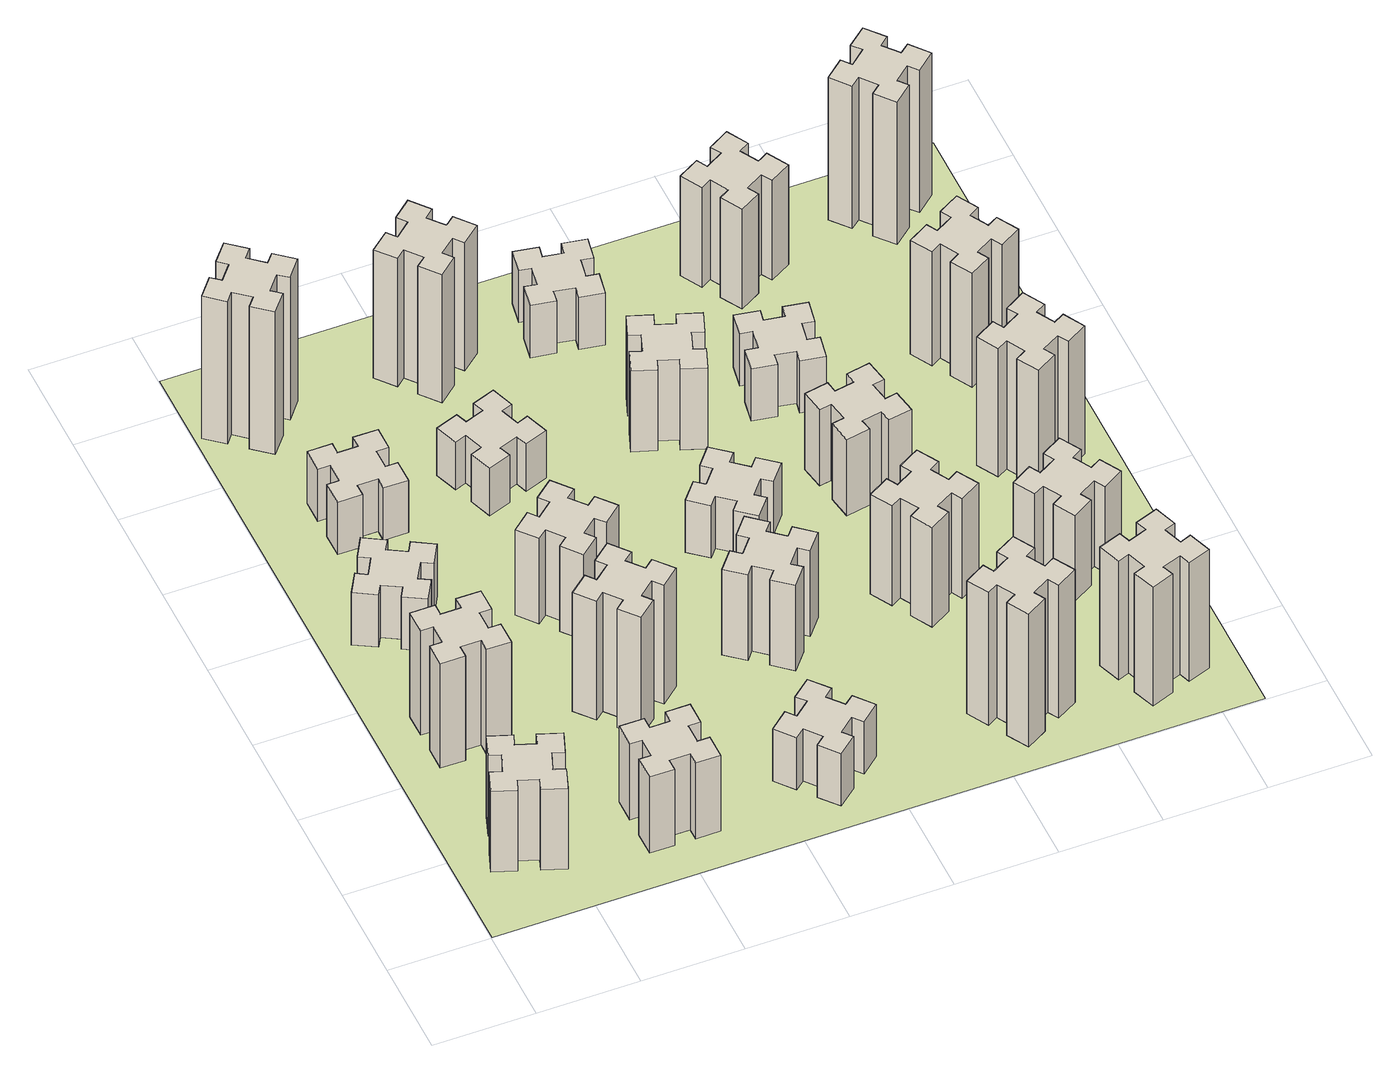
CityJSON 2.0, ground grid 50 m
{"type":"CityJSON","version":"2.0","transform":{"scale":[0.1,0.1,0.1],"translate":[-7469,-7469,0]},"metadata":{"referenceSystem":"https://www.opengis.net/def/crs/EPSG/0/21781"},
"CityObjects":{
"building1":{"type":"Building","attributes":{"class":"1000","function":"1000","usage":"1000","yearOfConstruction":2016,"roofType":"1000","measuredHeight":51,"storeysAboveGround":30,"storeysBelowGround":0},"geometry":[{"type":"Solid","lod":"1","boundaries":[[[[0,1,2,3,4,5,6,7,8,9,10,11,12,13,14,15,16,17,18,19]],[[17,16,20,21]],[[16,15,22,20]],[[15,14,23,22]],[[14,13,24,23]],[[13,12,25,24]],[[12,11,26,25]],[[11,10,27,26]],[[10,9,28,27]],[[9,8,29,28]],[[8,7,30,29]],[[7,6,31,30]],[[6,5,32,31]],[[5,4,33,32]],[[4,3,34,33]],[[3,2,35,34]],[[2,1,36,35]],[[1,0,37,36]],[[0,19,38,37]],[[19,18,39,38]],[[18,17,21,39]],[[24,25,26,27,28,29,30,31,32,33,34,35,36,37,38,39,21,20,22,23]]]]}]},
"building2":{"type":"Building","attributes":{"class":"1000","function":"1000","usage":"1000","yearOfConstruction":2016,"roofType":"1000","measuredHeight":66,"storeysAboveGround":30,"storeysBelowGround":0},"geometry":[{"type":"Solid","lod":"1","boundaries":[[[[40,41,42,43,44,45,46,47,48,49,50,51,52,53,54,55,56,57,58,59]],[[57,56,60,61]],[[56,55,62,60]],[[55,54,63,62]],[[54,53,64,63]],[[53,52,65,64]],[[52,51,66,65]],[[51,50,67,66]],[[50,49,68,67]],[[49,48,69,68]],[[48,47,70,69]],[[47,46,71,70]],[[46,45,72,71]],[[45,44,73,72]],[[44,43,74,73]],[[43,42,75,74]],[[42,41,76,75]],[[41,40,77,76]],[[40,59,78,77]],[[59,58,79,78]],[[58,57,61,79]],[[64,65,66,67,68,69,70,71,72,73,74,75,76,77,78,79,61,60,62,63]]]]}]},
"building3":{"type":"Building","attributes":{"class":"1000","function":"1000","usage":"1000","yearOfConstruction":2016,"roofType":"1000","measuredHeight":33,"storeysAboveGround":30,"storeysBelowGround":0},"geometry":[{"type":"Solid","lod":"1","boundaries":[[[[80,81,82,83,84,85,86,87,88,89,90,91,92,93,94,95,96,97,98,99]],[[97,96,100,101]],[[96,95,102,100]],[[95,94,103,102]],[[94,93,104,103]],[[93,92,105,104]],[[92,91,106,105]],[[91,90,107,106]],[[90,89,108,107]],[[89,88,109,108]],[[88,87,110,109]],[[87,86,111,110]],[[86,85,112,111]],[[85,84,113,112]],[[84,83,114,113]],[[83,82,115,114]],[[82,81,116,115]],[[81,80,117,116]],[[80,99,118,117]],[[99,98,119,118]],[[98,97,101,119]],[[104,105,106,107,108,109,110,111,112,113,114,115,116,117,118,119,101,100,102,103]]]]}]},
"building4":{"type":"Building","attributes":{"class":"1000","function":"1000","usage":"1000","yearOfConstruction":2016,"roofType":"1000","measuredHeight":48,"storeysAboveGround":30,"storeysBelowGround":0},"geometry":[{"type":"Solid","lod":"1","boundaries":[[[[120,121,122,123,124,125,126,127,128,129,130,131,132,133,134,135,136,137,138,139]],[[137,136,140,141]],[[136,135,142,140]],[[135,134,143,142]],[[134,133,144,143]],[[133,132,145,144]],[[132,131,146,145]],[[131,130,147,146]],[[130,129,148,147]],[[129,128,149,148]],[[128,127,150,149]],[[127,126,151,150]],[[126,125,152,151]],[[125,124,153,152]],[[124,123,154,153]],[[123,122,155,154]],[[122,121,156,155]],[[121,120,157,156]],[[120,139,158,157]],[[139,138,159,158]],[[138,137,141,159]],[[144,145,146,147,148,149,150,151,152,153,154,155,156,157,158,159,141,140,142,143]]]]}]},
"building5":{"type":"Building","attributes":{"class":"1000","function":"1000","usage":"1000","yearOfConstruction":2016,"roofType":"1000","measuredHeight":33,"storeysAboveGround":30,"storeysBelowGround":0},"geometry":[{"type":"Solid","lod":"1","boundaries":[[[[160,161,162,163,164,165,166,167,168,169,170,171,172,173,174,175,176,177,178,179]],[[177,176,180,181]],[[176,175,182,180]],[[175,174,183,182]],[[174,173,184,183]],[[173,172,185,184]],[[172,171,186,185]],[[171,170,187,186]],[[170,169,188,187]],[[169,168,189,188]],[[168,167,190,189]],[[167,166,191,190]],[[166,165,192,191]],[[165,164,193,192]],[[164,163,194,193]],[[163,162,195,194]],[[162,161,196,195]],[[161,160,197,196]],[[160,179,198,197]],[[179,178,199,198]],[[178,177,181,199]],[[184,185,186,187,188,189,190,191,192,193,194,195,196,197,198,199,181,180,182,183]]]]}]},
"building6":{"type":"Building","attributes":{"class":"1000","function":"1000","usage":"1000","yearOfConstruction":2016,"roofType":"1000","measuredHeight":90,"storeysAboveGround":30,"storeysBelowGround":0},"geometry":[{"type":"Solid","lod":"1","boundaries":[[[[200,201,202,203,204,205,206,207,208,209,210,211,212,213,214,215,216,217,218,219]],[[217,216,220,221]],[[216,215,222,220]],[[215,214,223,222]],[[214,213,224,223]],[[213,212,225,224]],[[212,211,226,225]],[[211,210,227,226]],[[210,209,228,227]],[[209,208,229,228]],[[208,207,230,229]],[[207,206,231,230]],[[206,205,232,231]],[[205,204,233,232]],[[204,203,234,233]],[[203,202,235,234]],[[202,201,236,235]],[[201,200,237,236]],[[200,219,238,237]],[[219,218,239,238]],[[218,217,221,239]],[[224,225,226,227,228,229,230,231,232,233,234,235,236,237,238,239,221,220,222,223]]]]}]},
"building7":{"type":"Building","attributes":{"class":"1000","function":"1000","usage":"1000","yearOfConstruction":2016,"roofType":"1000","measuredHeight":75,"storeysAboveGround":30,"storeysBelowGround":0},"geometry":[{"type":"Solid","lod":"1","boundaries":[[[[240,241,242,243,244,245,246,247,248,249,250,251,252,253,254,255,256,257,258,259]],[[257,256,260,261]],[[256,255,262,260]],[[255,254,263,262]],[[254,253,264,263]],[[253,252,265,264]],[[252,251,266,265]],[[251,250,267,266]],[[250,249,268,267]],[[249,248,269,268]],[[248,247,270,269]],[[247,246,271,270]],[[246,245,272,271]],[[245,244,273,272]],[[244,243,274,273]],[[243,242,275,274]],[[242,241,276,275]],[[241,240,277,276]],[[240,259,278,277]],[[259,258,279,278]],[[258,257,261,279]],[[264,265,266,267,268,269,270,271,272,273,274,275,276,277,278,279,261,260,262,263]]]]}]},
"building8":{"type":"Building","attributes":{"class":"1000","function":"1000","usage":"1000","yearOfConstruction":2016,"roofType":"1000","measuredHeight":54,"storeysAboveGround":30,"storeysBelowGround":0},"geometry":[{"type":"Solid","lod":"1","boundaries":[[[[280,281,282,283,284,285,286,287,288,289,290,291,292,293,294,295,296,297,298,299]],[[297,296,300,301]],[[296,295,302,300]],[[295,294,303,302]],[[294,293,304,303]],[[293,292,305,304]],[[292,291,306,305]],[[291,290,307,306]],[[290,289,308,307]],[[289,288,309,308]],[[288,287,310,309]],[[287,286,311,310]],[[286,285,312,311]],[[285,284,313,312]],[[284,283,314,313]],[[283,282,315,314]],[[282,281,316,315]],[[281,280,317,316]],[[280,299,318,317]],[[299,298,319,318]],[[298,297,301,319]],[[304,305,306,307,308,309,310,311,312,313,314,315,316,317,318,319,301,300,302,303]]]]}]},
"building9":{"type":"Building","attributes":{"class":"1000","function":"1000","usage":"1000","yearOfConstruction":2016,"roofType":"1000","measuredHeight":33,"storeysAboveGround":30,"storeysBelowGround":0},"geometry":[{"type":"Solid","lod":"1","boundaries":[[[[320,321,322,323,324,325,326,327,328,329,330,331,332,333,334,335,336,337,338,339]],[[337,336,340,341]],[[336,335,342,340]],[[335,334,343,342]],[[334,333,344,343]],[[333,332,345,344]],[[332,331,346,345]],[[331,330,347,346]],[[330,329,348,347]],[[329,328,349,348]],[[328,327,350,349]],[[327,326,351,350]],[[326,325,352,351]],[[325,324,353,352]],[[324,323,354,353]],[[323,322,355,354]],[[322,321,356,355]],[[321,320,357,356]],[[320,339,358,357]],[[339,338,359,358]],[[338,337,341,359]],[[344,345,346,347,348,349,350,351,352,353,354,355,356,357,358,359,341,340,342,343]]]]}]},
"building10":{"type":"Building","attributes":{"class":"1000","function":"1000","usage":"1000","yearOfConstruction":2016,"roofType":"1000","measuredHeight":30,"storeysAboveGround":30,"storeysBelowGround":0},"geometry":[{"type":"Solid","lod":"1","boundaries":[[[[360,361,362,363,364,365,366,367,368,369,370,371,372,373,374,375,376,377,378,379]],[[377,376,380,381]],[[376,375,382,380]],[[375,374,383,382]],[[374,373,384,383]],[[373,372,385,384]],[[372,371,386,385]],[[371,370,387,386]],[[370,369,388,387]],[[369,368,389,388]],[[368,367,390,389]],[[367,366,391,390]],[[366,365,392,391]],[[365,364,393,392]],[[364,363,394,393]],[[363,362,395,394]],[[362,361,396,395]],[[361,360,397,396]],[[360,379,398,397]],[[379,378,399,398]],[[378,377,381,399]],[[384,385,386,387,388,389,390,391,392,393,394,395,396,397,398,399,381,380,382,383]]]]}]},
"building11":{"type":"Building","attributes":{"class":"1000","function":"1000","usage":"1000","yearOfConstruction":2016,"roofType":"1000","measuredHeight":81,"storeysAboveGround":30,"storeysBelowGround":0},"geometry":[{"type":"Solid","lod":"1","boundaries":[[[[400,401,402,403,404,405,406,407,408,409,410,411,412,413,414,415,416,417,418,419]],[[417,416,420,421]],[[416,415,422,420]],[[415,414,423,422]],[[414,413,424,423]],[[413,412,425,424]],[[412,411,426,425]],[[411,410,427,426]],[[410,409,428,427]],[[409,408,429,428]],[[408,407,430,429]],[[407,406,431,430]],[[406,405,432,431]],[[405,404,433,432]],[[404,403,434,433]],[[403,402,435,434]],[[402,401,436,435]],[[401,400,437,436]],[[400,419,438,437]],[[419,418,439,438]],[[418,417,421,439]],[[424,425,426,427,428,429,430,431,432,433,434,435,436,437,438,439,421,420,422,423]]]]}]},
"building12":{"type":"Building","attributes":{"class":"1000","function":"1000","usage":"1000","yearOfConstruction":2016,"roofType":"1000","measuredHeight":54,"storeysAboveGround":30,"storeysBelowGround":0},"geometry":[{"type":"Solid","lod":"1","boundaries":[[[[440,441,442,443,444,445,446,447,448,449,450,451,452,453,454,455,456,457,458,459]],[[457,456,460,461]],[[456,455,462,460]],[[455,454,463,462]],[[454,453,464,463]],[[453,452,465,464]],[[452,451,466,465]],[[451,450,467,466]],[[450,449,468,467]],[[449,448,469,468]],[[448,447,470,469]],[[447,446,471,470]],[[446,445,472,471]],[[445,444,473,472]],[[444,443,474,473]],[[443,442,475,474]],[[442,441,476,475]],[[441,440,477,476]],[[440,459,478,477]],[[459,458,479,478]],[[458,457,461,479]],[[464,465,466,467,468,469,470,471,472,473,474,475,476,477,478,479,461,460,462,463]]]]}]},
"building13":{"type":"Building","attributes":{"class":"1000","function":"1000","usage":"1000","yearOfConstruction":2016,"roofType":"1000","measuredHeight":33,"storeysAboveGround":30,"storeysBelowGround":0},"geometry":[{"type":"Solid","lod":"1","boundaries":[[[[480,481,482,483,484,485,486,487,488,489,490,491,492,493,494,495,496,497,498,499]],[[497,496,500,501]],[[496,495,502,500]],[[495,494,503,502]],[[494,493,504,503]],[[493,492,505,504]],[[492,491,506,505]],[[491,490,507,506]],[[490,489,508,507]],[[489,488,509,508]],[[488,487,510,509]],[[487,486,511,510]],[[486,485,512,511]],[[485,484,513,512]],[[484,483,514,513]],[[483,482,515,514]],[[482,481,516,515]],[[481,480,517,516]],[[480,499,518,517]],[[499,498,519,518]],[[498,497,501,519]],[[504,505,506,507,508,509,510,511,512,513,514,515,516,517,518,519,501,500,502,503]]]]}]},
"building14":{"type":"Building","attributes":{"class":"1000","function":"1000","usage":"1000","yearOfConstruction":2016,"roofType":"1000","measuredHeight":51,"storeysAboveGround":30,"storeysBelowGround":0},"geometry":[{"type":"Solid","lod":"1","boundaries":[[[[520,521,522,523,524,525,526,527,528,529,530,531,532,533,534,535,536,537,538,539]],[[537,536,540,541]],[[536,535,542,540]],[[535,534,543,542]],[[534,533,544,543]],[[533,532,545,544]],[[532,531,546,545]],[[531,530,547,546]],[[530,529,548,547]],[[529,528,549,548]],[[528,527,550,549]],[[527,526,551,550]],[[526,525,552,551]],[[525,524,553,552]],[[524,523,554,553]],[[523,522,555,554]],[[522,521,556,555]],[[521,520,557,556]],[[520,539,558,557]],[[539,538,559,558]],[[538,537,541,559]],[[544,545,546,547,548,549,550,551,552,553,554,555,556,557,558,559,541,540,542,543]]]]}]},
"building15":{"type":"Building","attributes":{"class":"1000","function":"1000","usage":"1000","yearOfConstruction":2016,"roofType":"1000","measuredHeight":33,"storeysAboveGround":30,"storeysBelowGround":0},"geometry":[{"type":"Solid","lod":"1","boundaries":[[[[560,561,562,563,564,565,566,567,568,569,570,571,572,573,574,575,576,577,578,579]],[[577,576,580,581]],[[576,575,582,580]],[[575,574,583,582]],[[574,573,584,583]],[[573,572,585,584]],[[572,571,586,585]],[[571,570,587,586]],[[570,569,588,587]],[[569,568,589,588]],[[568,567,590,589]],[[567,566,591,590]],[[566,565,592,591]],[[565,564,593,592]],[[564,563,594,593]],[[563,562,595,594]],[[562,561,596,595]],[[561,560,597,596]],[[560,579,598,597]],[[579,578,599,598]],[[578,577,581,599]],[[584,585,586,587,588,589,590,591,592,593,594,595,596,597,598,599,581,580,582,583]]]]}]},
"building16":{"type":"Building","attributes":{"class":"1000","function":"1000","usage":"1000","yearOfConstruction":2016,"roofType":"1000","measuredHeight":84,"storeysAboveGround":30,"storeysBelowGround":0},"geometry":[{"type":"Solid","lod":"1","boundaries":[[[[600,601,602,603,604,605,606,607,608,609,610,611,612,613,614,615,616,617,618,619]],[[617,616,620,621]],[[616,615,622,620]],[[615,614,623,622]],[[614,613,624,623]],[[613,612,625,624]],[[612,611,626,625]],[[611,610,627,626]],[[610,609,628,627]],[[609,608,629,628]],[[608,607,630,629]],[[607,606,631,630]],[[606,605,632,631]],[[605,604,633,632]],[[604,603,634,633]],[[603,602,635,634]],[[602,601,636,635]],[[601,600,637,636]],[[600,619,638,637]],[[619,618,639,638]],[[618,617,621,639]],[[624,625,626,627,628,629,630,631,632,633,634,635,636,637,638,639,621,620,622,623]]]]}]},
"building17":{"type":"Building","attributes":{"class":"1000","function":"1000","usage":"1000","yearOfConstruction":2016,"roofType":"1000","measuredHeight":63,"storeysAboveGround":30,"storeysBelowGround":0},"geometry":[{"type":"Solid","lod":"1","boundaries":[[[[640,641,642,643,644,645,646,647,648,649,650,651,652,653,654,655,656,657,658,659]],[[657,656,660,661]],[[656,655,662,660]],[[655,654,663,662]],[[654,653,664,663]],[[653,652,665,664]],[[652,651,666,665]],[[651,650,667,666]],[[650,649,668,667]],[[649,648,669,668]],[[648,647,670,669]],[[647,646,671,670]],[[646,645,672,671]],[[645,644,673,672]],[[644,643,674,673]],[[643,642,675,674]],[[642,641,676,675]],[[641,640,677,676]],[[640,659,678,677]],[[659,658,679,678]],[[658,657,661,679]],[[664,665,666,667,668,669,670,671,672,673,674,675,676,677,678,679,661,660,662,663]]]]}]},
"building18":{"type":"Building","attributes":{"class":"1000","function":"1000","usage":"1000","yearOfConstruction":2016,"roofType":"1000","measuredHeight":48,"storeysAboveGround":30,"storeysBelowGround":0},"geometry":[{"type":"Solid","lod":"1","boundaries":[[[[680,681,682,683,684,685,686,687,688,689,690,691,692,693,694,695,696,697,698,699]],[[697,696,700,701]],[[696,695,702,700]],[[695,694,703,702]],[[694,693,704,703]],[[693,692,705,704]],[[692,691,706,705]],[[691,690,707,706]],[[690,689,708,707]],[[689,688,709,708]],[[688,687,710,709]],[[687,686,711,710]],[[686,685,712,711]],[[685,684,713,712]],[[684,683,714,713]],[[683,682,715,714]],[[682,681,716,715]],[[681,680,717,716]],[[680,699,718,717]],[[699,698,719,718]],[[698,697,701,719]],[[704,705,706,707,708,709,710,711,712,713,714,715,716,717,718,719,701,700,702,703]]]]}]},
"building19":{"type":"Building","attributes":{"class":"1000","function":"1000","usage":"1000","yearOfConstruction":2016,"roofType":"1000","measuredHeight":33,"storeysAboveGround":30,"storeysBelowGround":0},"geometry":[{"type":"Solid","lod":"1","boundaries":[[[[720,721,722,723,724,725,726,727,728,729,730,731,732,733,734,735,736,737,738,739]],[[737,736,740,741]],[[736,735,742,740]],[[735,734,743,742]],[[734,733,744,743]],[[733,732,745,744]],[[732,731,746,745]],[[731,730,747,746]],[[730,729,748,747]],[[729,728,749,748]],[[728,727,750,749]],[[727,726,751,750]],[[726,725,752,751]],[[725,724,753,752]],[[724,723,754,753]],[[723,722,755,754]],[[722,721,756,755]],[[721,720,757,756]],[[720,739,758,757]],[[739,738,759,758]],[[738,737,741,759]],[[744,745,746,747,748,749,750,751,752,753,754,755,756,757,758,759,741,740,742,743]]]]}]},
"building20":{"type":"Building","attributes":{"class":"1000","function":"1000","usage":"1000","yearOfConstruction":2016,"roofType":"1000","measuredHeight":75,"storeysAboveGround":30,"storeysBelowGround":0},"geometry":[{"type":"Solid","lod":"1","boundaries":[[[[760,761,762,763,764,765,766,767,768,769,770,771,772,773,774,775,776,777,778,779]],[[777,776,780,781]],[[776,775,782,780]],[[775,774,783,782]],[[774,773,784,783]],[[773,772,785,784]],[[772,771,786,785]],[[771,770,787,786]],[[770,769,788,787]],[[769,768,789,788]],[[768,767,790,789]],[[767,766,791,790]],[[766,765,792,791]],[[765,764,793,792]],[[764,763,794,793]],[[763,762,795,794]],[[762,761,796,795]],[[761,760,797,796]],[[760,779,798,797]],[[779,778,799,798]],[[778,777,781,799]],[[784,785,786,787,788,789,790,791,792,793,794,795,796,797,798,799,781,780,782,783]]]]}]},
"building21":{"type":"Building","attributes":{"class":"1000","function":"1000","usage":"1000","yearOfConstruction":2016,"roofType":"1000","measuredHeight":54,"storeysAboveGround":30,"storeysBelowGround":0},"geometry":[{"type":"Solid","lod":"1","boundaries":[[[[800,801,802,803,804,805,806,807,808,809,810,811,812,813,814,815,816,817,818,819]],[[817,816,820,821]],[[816,815,822,820]],[[815,814,823,822]],[[814,813,824,823]],[[813,812,825,824]],[[812,811,826,825]],[[811,810,827,826]],[[810,809,828,827]],[[809,808,829,828]],[[808,807,830,829]],[[807,806,831,830]],[[806,805,832,831]],[[805,804,833,832]],[[804,803,834,833]],[[803,802,835,834]],[[802,801,836,835]],[[801,800,837,836]],[[800,819,838,837]],[[819,818,839,838]],[[818,817,821,839]],[[824,825,826,827,828,829,830,831,832,833,834,835,836,837,838,839,821,820,822,823]]]]}]},
"building22":{"type":"Building","attributes":{"class":"1000","function":"1000","usage":"1000","yearOfConstruction":2016,"roofType":"1000","measuredHeight":63,"storeysAboveGround":30,"storeysBelowGround":0},"geometry":[{"type":"Solid","lod":"1","boundaries":[[[[840,841,842,843,844,845,846,847,848,849,850,851,852,853,854,855,856,857,858,859]],[[857,856,860,861]],[[856,855,862,860]],[[855,854,863,862]],[[854,853,864,863]],[[853,852,865,864]],[[852,851,866,865]],[[851,850,867,866]],[[850,849,868,867]],[[849,848,869,868]],[[848,847,870,869]],[[847,846,871,870]],[[846,845,872,871]],[[845,844,873,872]],[[844,843,874,873]],[[843,842,875,874]],[[842,841,876,875]],[[841,840,877,876]],[[840,859,878,877]],[[859,858,879,878]],[[858,857,861,879]],[[864,865,866,867,868,869,870,871,872,873,874,875,876,877,878,879,861,860,862,863]]]]}]},
"building23":{"type":"Building","attributes":{"class":"1000","function":"1000","usage":"1000","yearOfConstruction":2016,"roofType":"1000","measuredHeight":81,"storeysAboveGround":30,"storeysBelowGround":0},"geometry":[{"type":"Solid","lod":"1","boundaries":[[[[880,881,882,883,884,885,886,887,888,889,890,891,892,893,894,895,896,897,898,899]],[[897,896,900,901]],[[896,895,902,900]],[[895,894,903,902]],[[894,893,904,903]],[[893,892,905,904]],[[892,891,906,905]],[[891,890,907,906]],[[890,889,908,907]],[[889,888,909,908]],[[888,887,910,909]],[[887,886,911,910]],[[886,885,912,911]],[[885,884,913,912]],[[884,883,914,913]],[[883,882,915,914]],[[882,881,916,915]],[[881,880,917,916]],[[880,899,918,917]],[[899,898,919,918]],[[898,897,901,919]],[[904,905,906,907,908,909,910,911,912,913,914,915,916,917,918,919,901,900,902,903]]]]}]},
"building24":{"type":"Building","attributes":{"class":"1000","function":"1000","usage":"1000","yearOfConstruction":2016,"roofType":"1000","measuredHeight":72,"storeysAboveGround":30,"storeysBelowGround":0},"geometry":[{"type":"Solid","lod":"1","boundaries":[[[[920,921,922,923,924,925,926,927,928,929,930,931,932,933,934,935,936,937,938,939]],[[937,936,940,941]],[[936,935,942,940]],[[935,934,943,942]],[[934,933,944,943]],[[933,932,945,944]],[[932,931,946,945]],[[931,930,947,946]],[[930,929,948,947]],[[929,928,949,948]],[[928,927,950,949]],[[927,926,951,950]],[[926,925,952,951]],[[925,924,953,952]],[[924,923,954,953]],[[923,922,955,954]],[[922,921,956,955]],[[921,920,957,956]],[[920,939,958,957]],[[939,938,959,958]],[[938,937,941,959]],[[944,945,946,947,948,949,950,951,952,953,954,955,956,957,958,959,941,940,942,943]]]]}]},
"building25":{"type":"Building","attributes":{"class":"1000","function":"1000","usage":"1000","yearOfConstruction":2016,"roofType":"1000","measuredHeight":90,"storeysAboveGround":30,"storeysBelowGround":0},"geometry":[{"type":"Solid","lod":"1","boundaries":[[[[960,961,962,963,964,965,966,967,968,969,970,971,972,973,974,975,976,977,978,979]],[[977,976,980,981]],[[976,975,982,980]],[[975,974,983,982]],[[974,973,984,983]],[[973,972,985,984]],[[972,971,986,985]],[[971,970,987,986]],[[970,969,988,987]],[[969,968,989,988]],[[968,967,990,989]],[[967,966,991,990]],[[966,965,992,991]],[[965,964,993,992]],[[964,963,994,993]],[[963,962,995,994]],[[962,961,996,995]],[[961,960,997,996]],[[960,979,998,997]],[[979,978,999,998]],[[978,977,981,999]],[[984,985,986,987,988,989,990,991,992,993,994,995,996,997,998,999,981,980,982,983]]]]}]},
"landuse1":{"type":"LandUse","attributes":{"name":"plot1","function":"1010"},"geometry":[{"type":"MultiSurface","lod":"1","boundaries":[[[1000,1001,1002,1003]]]}]}
},
"vertices":[
[462,391,0],[496,485,0],[552,464,0],[593,577,0],[480,618,0],[460,562,0],[366,596,0],[387,652,0],[274,693,0],[233,580,0],[289,560,0],[255,466,0],[199,487,0],[157,374,0],[270,333,0],[291,389,0],[385,355,0],[364,299,0],[477,257,0],[518,370,0],[385,355,510],[364,299,510],[291,389,510],[270,333,510],[157,374,510],[199,487,510],[255,466,510],[289,560,510],[233,580,510],[274,693,510],[387,652,510],[366,596,510],[460,562,510],[480,618,510],[593,577,510],[552,464,510],[496,485,510],[462,391,510],[518,370,510],[477,257,510],
[325,1105,0],[425,1105,0],[425,1045,0],[545,1045,0],[545,1165,0],[485,1165,0],[485,1265,0],[545,1265,0],[545,1385,0],[425,1385,0],[425,1325,0],[325,1325,0],[325,1385,0],[205,1385,0],[205,1265,0],[265,1265,0],[265,1165,0],[205,1165,0],[205,1045,0],[325,1045,0],[265,1165,660],[205,1165,660],[265,1265,660],[205,1265,660],[205,1385,660],[325,1385,660],[325,1325,660],[425,1325,660],[425,1385,660],[545,1385,660],[545,1265,660],[485,1265,660],[485,1165,660],[545,1165,660],[545,1045,660],[425,1045,660],[425,1105,660],[325,1105,660],[325,1045,660],[205,1045,660],
[474,2026,0],[387,2076,0],[417,2128,0],[313,2188,0],[253,2084,0],[305,2054,0],[255,1967,0],[203,1997,0],[143,1893,0],[247,1833,0],[277,1885,0],[364,1835,0],[334,1783,0],[438,1723,0],[498,1827,0],[446,1857,0],[496,1944,0],[548,1914,0],[608,2018,0],[504,2078,0],[496,1944,330],[548,1914,330],[446,1857,330],[498,1827,330],[438,1723,330],[334,1783,330],[364,1835,330],[277,1885,330],[247,1833,330],[143,1893,330],[203,1997,330],[255,1967,330],[305,2054,330],[253,2084,330],[313,2188,330],[417,2128,330],[387,2076,330],[474,2026,330],[504,2078,330],[608,2018,330],
[1065,485,0],[965,485,0],[965,545,0],[845,545,0],[845,425,0],[905,425,0],[905,325,0],[845,325,0],[845,205,0],[965,205,0],[965,265,0],[1065,265,0],[1065,205,0],[1185,205,0],[1185,325,0],[1125,325,0],[1125,425,0],[1185,425,0],[1185,545,0],[1065,545,0],[1125,425,480],[1185,425,480],[1125,325,480],[1185,325,480],[1185,205,480],[1065,205,480],[1065,265,480],[965,265,480],[965,205,480],[845,205,480],[845,325,480],[905,325,480],[905,425,480],[845,425,480],[845,545,480],[965,545,480],[965,485,480],[1065,485,480],[1065,545,480],[1185,545,480],
[425,2485,0],[525,2485,0],[525,2425,0],[645,2425,0],[645,2545,0],[585,2545,0],[585,2645,0],[645,2645,0],[645,2765,0],[525,2765,0],[525,2705,0],[425,2705,0],[425,2765,0],[305,2765,0],[305,2645,0],[365,2645,0],[365,2545,0],[305,2545,0],[305,2425,0],[425,2425,0],[365,2545,330],[305,2545,330],[365,2645,330],[305,2645,330],[305,2765,330],[425,2765,330],[425,2705,330],[525,2705,330],[525,2765,330],[645,2765,330],[645,2645,330],[585,2645,330],[585,2545,330],[645,2545,330],[645,2425,330],[525,2425,330],[525,2485,330],[425,2485,330],[425,2425,330],[305,2425,330],
[384,3387,0],[308,3452,0],[346,3498,0],[254,3575,0],[177,3483,0],[223,3444,0],[159,3368,0],[113,3406,0],[36,3314,0],[128,3237,0],[166,3283,0],[243,3219,0],[204,3173,0],[296,3096,0],[373,3188,0],[327,3226,0],[392,3303,0],[438,3264,0],[515,3356,0],[423,3433,0],[392,3303,900],[438,3264,900],[327,3226,900],[373,3188,900],[296,3096,900],[204,3173,900],[243,3219,900],[166,3283,900],[128,3237,900],[36,3314,900],[113,3406,900],[159,3368,900],[223,3444,900],[177,3483,900],[254,3575,900],[346,3498,900],[308,3452,900],[384,3387,900],[423,3433,900],[515,3356,900],
[1083,1232,0],[1006,1167,0],[968,1213,0],[876,1136,0],[953,1044,0],[999,1083,0],[1063,1006,0],[1017,968,0],[1094,876,0],[1186,953,0],[1148,999,0],[1224,1063,0],[1263,1017,0],[1355,1094,0],[1278,1186,0],[1232,1148,0],[1167,1224,0],[1213,1263,0],[1136,1355,0],[1044,1278,0],[1167,1224,750],[1213,1263,750],[1232,1148,750],[1278,1186,750],[1355,1094,750],[1263,1017,750],[1224,1063,750],[1148,999,750],[1186,953,750],[1094,876,750],[1017,968,750],[1063,1006,750],[999,1083,750],[953,1044,750],[876,1136,750],[968,1213,750],[1006,1167,750],[1083,1232,750],[1044,1278,750],[1136,1355,750],
[1232,1788,0],[1167,1864,0],[1213,1903,0],[1136,1995,0],[1044,1918,0],[1083,1872,0],[1006,1807,0],[968,1853,0],[876,1776,0],[953,1684,0],[999,1723,0],[1063,1646,0],[1017,1608,0],[1094,1516,0],[1186,1593,0],[1148,1639,0],[1224,1703,0],[1263,1657,0],[1355,1734,0],[1278,1826,0],[1224,1703,540],[1263,1657,540],[1148,1639,540],[1186,1593,540],[1094,1516,540],[1017,1608,540],[1063,1646,540],[999,1723,540],[953,1684,540],[876,1776,540],[968,1853,540],[1006,1807,540],[1083,1872,540],[1044,1918,540],[1136,1995,540],[1213,1903,540],[1167,1864,540],[1232,1788,540],[1278,1826,540],[1355,1734,540],
[1723,492,0],[1646,427,0],[1608,473,0],[1516,396,0],[1593,304,0],[1639,343,0],[1703,266,0],[1657,228,0],[1734,136,0],[1826,213,0],[1788,259,0],[1864,323,0],[1903,277,0],[1995,354,0],[1918,446,0],[1872,408,0],[1807,484,0],[1853,523,0],[1776,615,0],[1684,538,0],[1807,484,330],[1853,523,330],[1872,408,330],[1918,446,330],[1995,354,330],[1903,277,330],[1864,323,330],[1788,259,330],[1826,213,330],[1734,136,330],[1657,228,330],[1703,266,330],[1639,343,330],[1593,304,330],[1516,396,330],[1608,473,330],[1646,427,330],[1723,492,330],[1684,538,330],[1776,615,330],
[1106,2475,0],[1200,2509,0],[1220,2453,0],[1333,2494,0],[1292,2607,0],[1236,2586,0],[1202,2680,0],[1258,2700,0],[1217,2813,0],[1104,2772,0],[1125,2716,0],[1031,2682,0],[1010,2738,0],[897,2697,0],[939,2584,0],[995,2605,0],[1029,2511,0],[973,2490,0],[1014,2377,0],[1127,2419,0],[1029,2511,300],[973,2490,300],[995,2605,300],[939,2584,300],[897,2697,300],[1010,2738,300],[1031,2682,300],[1125,2716,300],[1104,2772,300],[1217,2813,300],[1258,2700,300],[1202,2680,300],[1236,2586,300],[1292,2607,300],[1333,2494,300],[1220,2453,300],[1200,2509,300],[1106,2475,300],[1127,2419,300],[1014,2377,300],
[1083,3452,0],[1006,3387,0],[968,3433,0],[876,3356,0],[953,3264,0],[999,3303,0],[1063,3226,0],[1017,3188,0],[1094,3096,0],[1186,3173,0],[1148,3219,0],[1224,3283,0],[1263,3237,0],[1355,3314,0],[1278,3406,0],[1232,3368,0],[1167,3444,0],[1213,3483,0],[1136,3575,0],[1044,3498,0],[1167,3444,810],[1213,3483,810],[1232,3368,810],[1278,3406,810],[1355,3314,810],[1263,3237,810],[1224,3283,810],[1148,3219,810],[1186,3173,810],[1094,3096,810],[1017,3188,810],[1063,3226,810],[999,3303,810],[953,3264,810],[876,3356,810],[968,3433,810],[1006,3387,810],[1083,3452,810],[1044,3498,810],[1136,3575,810],
[1907,1106,0],[1972,1183,0],[2018,1144,0],[2095,1236,0],[2003,1313,0],[1964,1267,0],[1888,1332,0],[1926,1378,0],[1834,1455,0],[1757,1363,0],[1803,1324,0],[1739,1248,0],[1693,1286,0],[1616,1194,0],[1708,1117,0],[1746,1163,0],[1823,1099,0],[1784,1053,0],[1876,976,0],[1953,1068,0],[1823,1099,540],[1784,1053,540],[1746,1163,540],[1708,1117,540],[1616,1194,540],[1693,1286,540],[1739,1248,540],[1803,1324,540],[1757,1363,540],[1834,1455,540],[1926,1378,540],[1888,1332,540],[1964,1267,540],[2003,1313,540],[2095,1236,540],[2018,1144,540],[1972,1183,540],[1907,1106,540],[1953,1068,540],[1876,976,540],
[2007,1746,0],[2072,1823,0],[2118,1784,0],[2195,1876,0],[2103,1953,0],[2064,1907,0],[1988,1972,0],[2026,2018,0],[1934,2095,0],[1857,2003,0],[1903,1964,0],[1839,1888,0],[1793,1926,0],[1716,1834,0],[1808,1757,0],[1846,1803,0],[1923,1739,0],[1884,1693,0],[1976,1616,0],[2053,1708,0],[1923,1739,330],[1884,1693,330],[1846,1803,330],[1808,1757,330],[1716,1834,330],[1793,1926,330],[1839,1888,330],[1903,1964,330],[1857,2003,330],[1934,2095,330],[2026,2018,330],[1988,1972,330],[2064,1907,330],[2103,1953,330],[2195,1876,330],[2118,1784,330],[2072,1823,330],[2007,1746,330],[2053,1708,330],[1976,1616,330],
[2040,2682,0],[1946,2716,0],[1967,2772,0],[1854,2813,0],[1813,2700,0],[1869,2680,0],[1835,2586,0],[1779,2607,0],[1737,2494,0],[1850,2453,0],[1871,2509,0],[1965,2475,0],[1944,2419,0],[2057,2377,0],[2098,2490,0],[2042,2511,0],[2076,2605,0],[2132,2584,0],[2173,2697,0],[2060,2738,0],[2076,2605,510],[2132,2584,510],[2042,2511,510],[2098,2490,510],[2057,2377,510],[1944,2419,510],[1965,2475,510],[1871,2509,510],[1850,2453,510],[1737,2494,510],[1779,2607,510],[1835,2586,510],[1869,2680,510],[1813,2700,510],[1854,2813,510],[1967,2772,510],[1946,2716,510],[2040,2682,510],[2060,2738,510],[2173,2697,510],
[1855,3267,0],[1872,3365,0],[1931,3355,0],[1952,3473,0],[1834,3494,0],[1824,3435,0],[1725,3452,0],[1736,3511,0],[1617,3532,0],[1597,3414,0],[1656,3404,0],[1638,3305,0],[1579,3316,0],[1558,3197,0],[1677,3177,0],[1687,3236,0],[1785,3218,0],[1775,3159,0],[1893,3138,0],[1914,3257,0],[1785,3218,330],[1775,3159,330],[1687,3236,330],[1677,3177,330],[1558,3197,330],[1579,3316,330],[1638,3305,330],[1656,3404,330],[1597,3414,330],[1617,3532,330],[1736,3511,330],[1725,3452,330],[1824,3435,330],[1834,3494,330],[1952,3473,330],[1931,3355,330],[1872,3365,330],[1855,3267,330],[1914,3257,330],[1893,3138,330],
[2575,364,0],[2625,277,0],[2573,247,0],[2633,143,0],[2737,203,0],[2707,255,0],[2794,305,0],[2824,253,0],[2928,313,0],[2868,417,0],[2816,387,0],[2766,474,0],[2818,504,0],[2758,608,0],[2654,548,0],[2684,496,0],[2597,446,0],[2567,498,0],[2463,438,0],[2523,334,0],[2597,446,840],[2567,498,840],[2684,496,840],[2654,548,840],[2758,608,840],[2818,504,840],[2766,474,840],[2816,387,840],[2868,417,840],[2928,313,840],[2824,253,840],[2794,305,840],[2707,255,840],[2737,203,840],[2633,143,840],[2573,247,840],[2625,277,840],[2575,364,840],[2523,334,840],[2463,438,840],
[2584,1336,0],[2497,1286,0],[2467,1338,0],[2363,1278,0],[2423,1174,0],[2475,1204,0],[2525,1117,0],[2473,1087,0],[2533,983,0],[2637,1043,0],[2607,1095,0],[2694,1145,0],[2724,1093,0],[2828,1153,0],[2768,1257,0],[2716,1227,0],[2666,1314,0],[2718,1344,0],[2658,1448,0],[2554,1388,0],[2666,1314,630],[2718,1344,630],[2716,1227,630],[2768,1257,630],[2828,1153,630],[2724,1093,630],[2694,1145,630],[2607,1095,630],[2637,1043,630],[2533,983,630],[2473,1087,630],[2525,1117,630],[2475,1204,630],[2423,1174,630],[2363,1278,630],[2467,1338,630],[2497,1286,630],[2584,1336,630],[2554,1388,630],[2658,1448,630],
[2478,1985,0],[2496,1887,0],[2437,1877,0],[2457,1758,0],[2576,1779,0],[2565,1838,0],[2664,1856,0],[2674,1797,0],[2792,1817,0],[2771,1936,0],[2712,1925,0],[2695,2024,0],[2754,2034,0],[2733,2152,0],[2615,2131,0],[2625,2072,0],[2527,2055,0],[2517,2114,0],[2398,2093,0],[2419,1975,0],[2527,2055,480],[2517,2114,480],[2625,2072,480],[2615,2131,480],[2733,2152,480],[2754,2034,480],[2695,2024,480],[2712,1925,480],[2771,1936,480],[2792,1817,480],[2674,1797,480],[2664,1856,480],[2565,1838,480],[2576,1779,480],[2457,1758,480],[2437,1877,480],[2496,1887,480],[2478,1985,480],[2419,1975,480],[2398,2093,480],
[2427,2496,0],[2525,2478,0],[2515,2419,0],[2633,2398,0],[2654,2517,0],[2595,2527,0],[2612,2625,0],[2671,2615,0],[2692,2733,0],[2574,2754,0],[2564,2695,0],[2465,2712,0],[2476,2771,0],[2357,2792,0],[2337,2674,0],[2396,2664,0],[2378,2565,0],[2319,2576,0],[2298,2457,0],[2417,2437,0],[2378,2565,330],[2319,2576,330],[2396,2664,330],[2337,2674,330],[2357,2792,330],[2476,2771,330],[2465,2712,330],[2564,2695,330],[2574,2754,330],[2692,2733,330],[2671,2615,330],[2612,2625,330],[2595,2527,330],[2654,2517,330],[2633,2398,330],[2515,2419,330],[2525,2478,330],[2427,2496,330],[2417,2437,330],[2298,2457,330],
[3215,385,0],[3249,291,0],[3193,270,0],[3234,157,0],[3347,199,0],[3326,255,0],[3420,289,0],[3440,233,0],[3553,274,0],[3512,387,0],[3456,366,0],[3422,460,0],[3478,480,0],[3437,593,0],[3324,552,0],[3345,496,0],[3251,462,0],[3230,518,0],[3117,477,0],[3159,364,0],[3251,462,750],[3230,518,750],[3345,496,750],[3324,552,750],[3437,593,750],[3478,480,750],[3422,460,750],[3456,366,750],[3512,387,750],[3553,274,750],[3440,233,750],[3420,289,750],[3326,255,750],[3347,199,750],[3234,157,750],[3193,270,750],[3249,291,750],[3215,385,750],[3159,364,750],[3117,477,750],
[3356,1127,0],[3306,1214,0],[3358,1244,0],[3298,1348,0],[3194,1288,0],[3224,1236,0],[3137,1186,0],[3107,1238,0],[3003,1178,0],[3063,1074,0],[3115,1104,0],[3165,1017,0],[3113,987,0],[3173,883,0],[3277,943,0],[3247,995,0],[3334,1045,0],[3364,993,0],[3468,1053,0],[3408,1157,0],[3334,1045,540],[3364,993,540],[3247,995,540],[3277,943,540],[3173,883,540],[3113,987,540],[3165,1017,540],[3115,1104,540],[3063,1074,540],[3003,1178,540],[3107,1238,540],[3137,1186,540],[3224,1236,540],[3194,1288,540],[3298,1348,540],[3358,1244,540],[3306,1214,540],[3356,1127,540],[3408,1157,540],[3468,1053,540],
[2716,3347,0],[2666,3434,0],[2718,3464,0],[2658,3568,0],[2554,3508,0],[2584,3456,0],[2497,3406,0],[2467,3458,0],[2363,3398,0],[2423,3294,0],[2475,3324,0],[2525,3237,0],[2473,3207,0],[2533,3103,0],[2637,3163,0],[2607,3215,0],[2694,3265,0],[2724,3213,0],[2828,3273,0],[2768,3377,0],[2694,3265,630],[2724,3213,630],[2607,3215,630],[2637,3163,630],[2533,3103,630],[2473,3207,630],[2525,3237,630],[2475,3324,630],[2423,3294,630],[2363,3398,630],[2467,3458,630],[2497,3406,630],[2584,3456,630],[2554,3508,630],[2658,3568,630],[2718,3464,630],[2666,3434,630],[2716,3347,630],[2768,3377,630],[2828,3273,630],
[3215,1744,0],[3265,1657,0],[3213,1627,0],[3273,1523,0],[3377,1583,0],[3347,1635,0],[3434,1685,0],[3464,1633,0],[3568,1693,0],[3508,1797,0],[3456,1767,0],[3406,1854,0],[3458,1884,0],[3398,1988,0],[3294,1928,0],[3324,1876,0],[3237,1826,0],[3207,1878,0],[3103,1818,0],[3163,1714,0],[3237,1826,810],[3207,1878,810],[3324,1876,810],[3294,1928,810],[3398,1988,810],[3458,1884,810],[3406,1854,810],[3456,1767,810],[3508,1797,810],[3568,1693,810],[3464,1633,810],[3434,1685,810],[3347,1635,810],[3377,1583,810],[3273,1523,810],[3213,1627,810],[3265,1657,810],[3215,1744,810],[3163,1714,810],[3103,1818,810],
[3456,2507,0],[3406,2594,0],[3458,2624,0],[3398,2728,0],[3294,2668,0],[3324,2616,0],[3237,2566,0],[3207,2618,0],[3103,2558,0],[3163,2454,0],[3215,2484,0],[3265,2397,0],[3213,2367,0],[3273,2263,0],[3377,2323,0],[3347,2375,0],[3434,2425,0],[3464,2373,0],[3568,2433,0],[3508,2537,0],[3434,2425,720],[3464,2373,720],[3347,2375,720],[3377,2323,720],[3273,2263,720],[3213,2367,720],[3265,2397,720],[3215,2484,720],[3163,2454,720],[3103,2558,720],[3207,2618,720],[3237,2566,720],[3324,2616,720],[3294,2668,720],[3398,2728,720],[3458,2624,720],[3406,2594,720],[3456,2507,720],[3508,2537,720],[3568,2433,720],
[3303,3552,0],[3226,3487,0],[3188,3533,0],[3096,3456,0],[3173,3364,0],[3219,3403,0],[3283,3326,0],[3237,3288,0],[3314,3196,0],[3406,3273,0],[3368,3319,0],[3444,3383,0],[3483,3337,0],[3575,3414,0],[3498,3506,0],[3452,3468,0],[3387,3544,0],[3433,3583,0],[3356,3675,0],[3264,3598,0],[3387,3544,900],[3433,3583,900],[3452,3468,900],[3498,3506,900],[3575,3414,900],[3483,3337,900],[3444,3383,900],[3368,3319,900],[3406,3273,900],[3314,3196,900],[3237,3288,900],[3283,3326,900],[3219,3403,900],[3173,3364,900],[3096,3456,900],[3188,3533,900],[3226,3487,900],[3303,3552,900],[3264,3598,900],[3356,3675,900],
[5,3705,0],[3705,3705,0],[3705,5,0],[5,5,0]
]}
